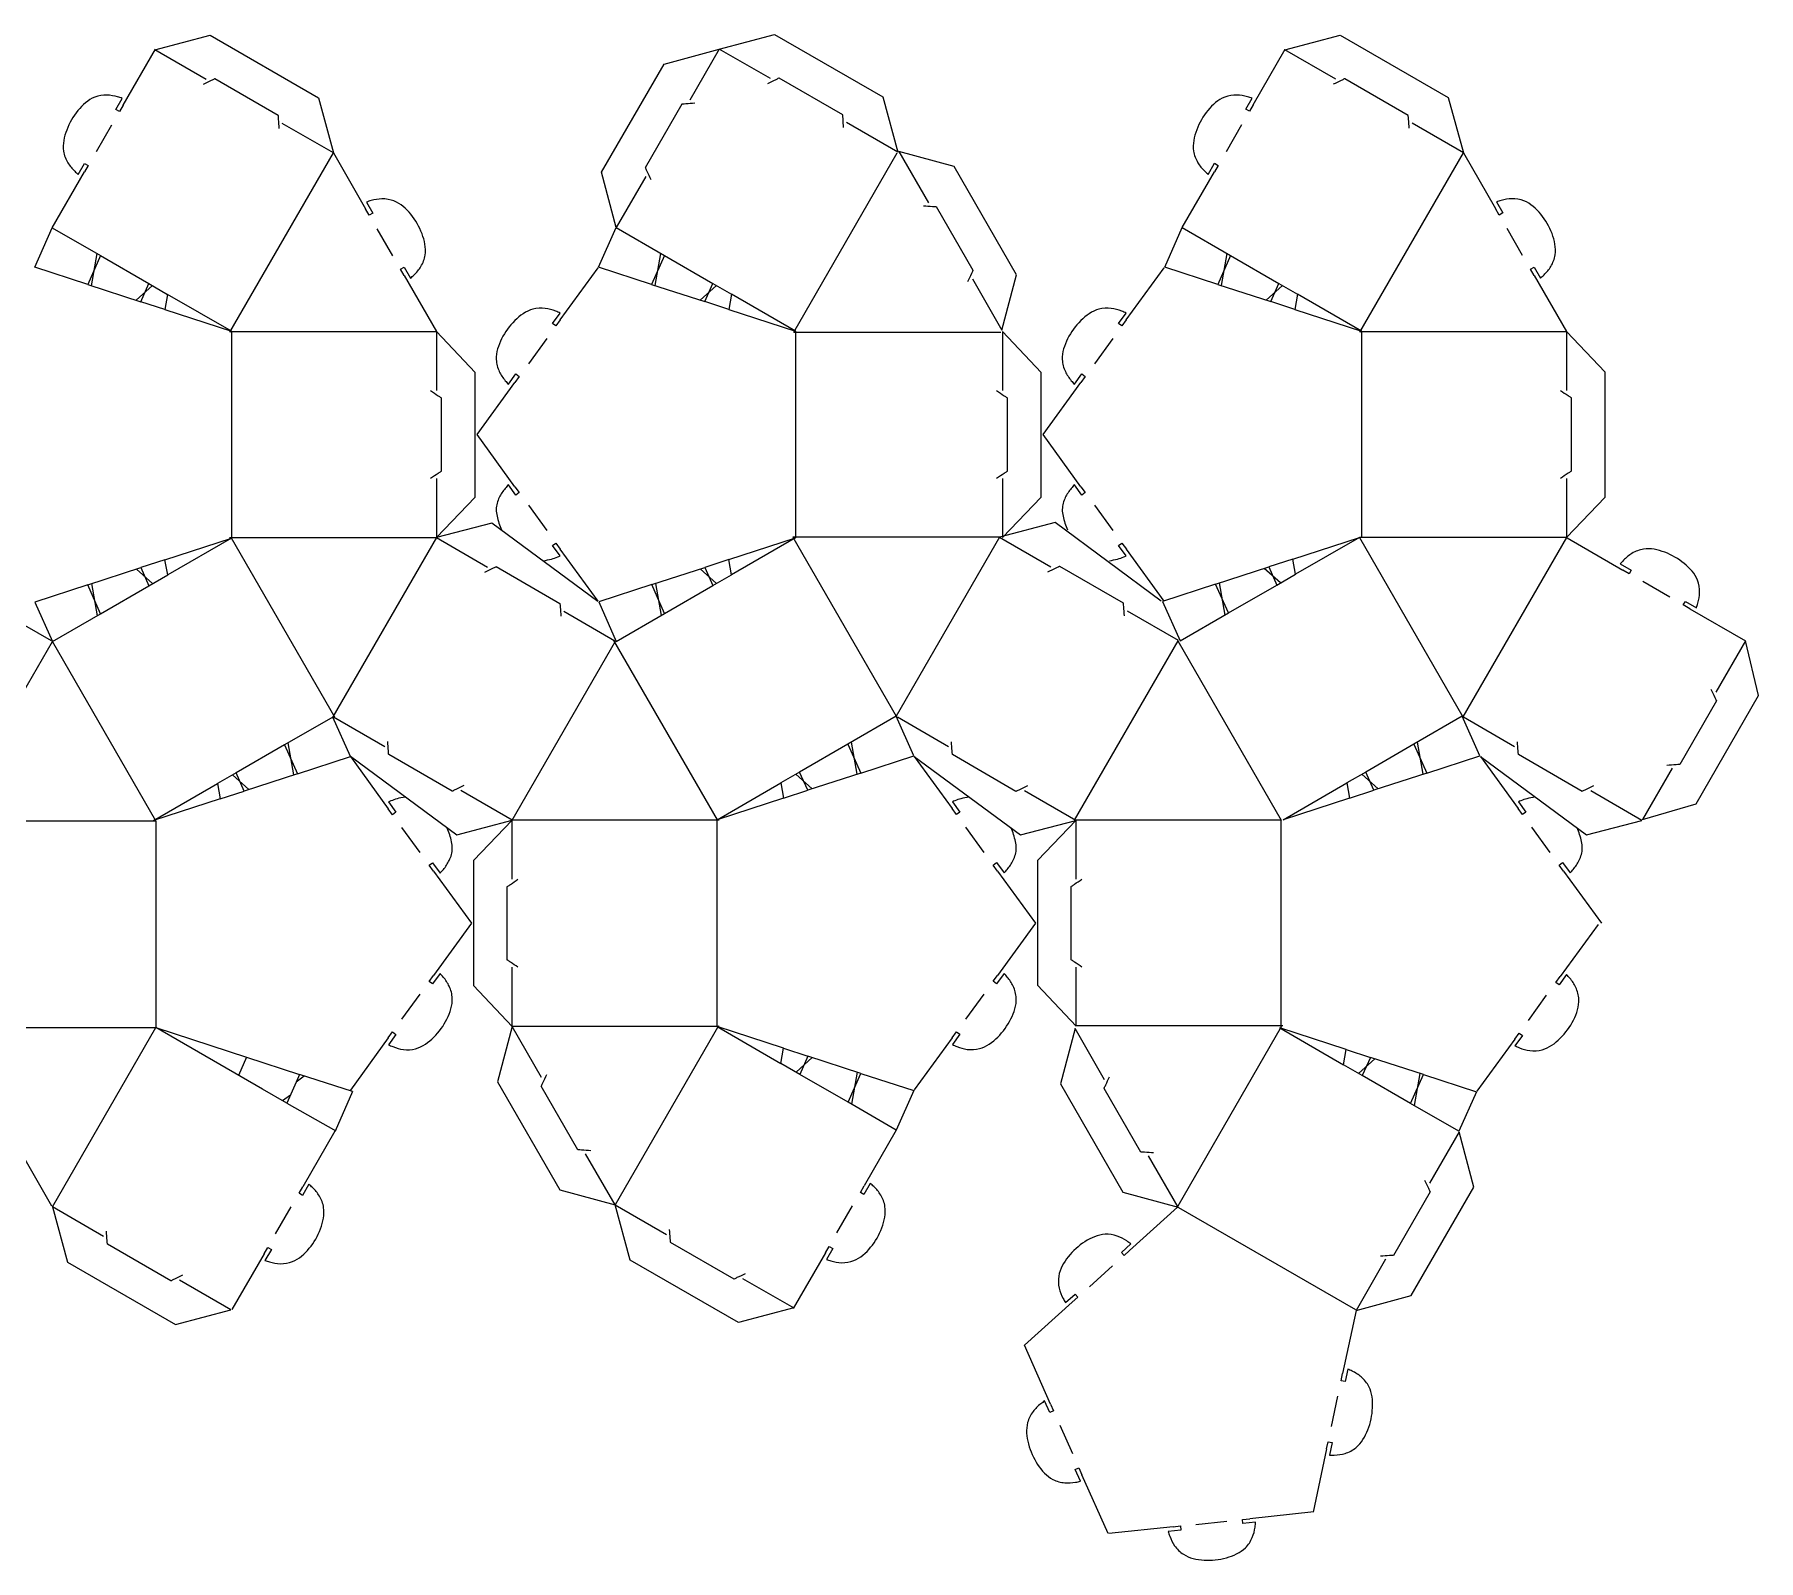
# Model space of a CAD drawing. Extents: x 0 to 369, y -59 to 229.
# Drawn here: x 157.6 to 369.3, y -58.6 to 128.7 of the extents above; entities that cross this region are included whole.
import ezdxf

# ---------------------------------------------------------------- set-up
doc = ezdxf.new("R2010")
doc.units = 0
doc.layers.get('0').update_dxf_attribs({"linetype": 'CONTINUOUS'})

msp = doc.modelspace()

# ---------------------------------------------------------------- linework, layer by layer
at = {"color": 5}
for p, q in [((172.41073, 126.841755), (179.207231, 128.63392)), ((179.207231, 128.63392), (192.480113, 120.970819)), ((241.708844, 126.939147), (248.505345, 128.731312)), ((248.505345, 128.731312), (261.778228, 121.068211)), ((311.147996, 126.858626), (317.9445, 128.650791)), ((317.9445, 128.650791), (331.217383, 120.98769)), ((168.5103, 120.067942), (172.467868, 126.922276)), ((227.26372, 111.820074), (234.926821, 125.092957)), ((234.926821, 125.092957), (241.708844, 126.939147)), ((307.247572, 120.08481), (311.205118, 126.939144)), ((187.566162, 118.77502), (179.759641, 123.282117)), ((256.864276, 118.872412), (249.057755, 123.379509)), ((326.303442, 118.791891), (318.496922, 123.298989)), ((167.619674, 119.53544), (168.402601, 120.891506)), ((192.480113, 120.970819), (194.326304, 114.188796)), ((261.778228, 121.068211), (263.624418, 114.286188)), ((306.356935, 119.552308), (307.139848, 120.908374)), ((331.217383, 120.98769), (333.063568, 114.205667)), ((168.057311, 119.282772), (167.619674, 119.53544)), ((168.510306, 120.067945), (168.057311, 119.282772)), ((237.12262, 120.179005), (232.615523, 112.372484)), ((306.794577, 119.29964), (306.356935, 119.552308)), ((307.247572, 120.084813), (306.794577, 119.29964)), ((270.546243, 112.515125), (263.76422, 114.361316)), ((163.005084, 111.542731), (163.788003, 112.898786)), ((164.22589, 112.645972), (163.772407, 111.861084)), ((163.788003, 112.898786), (164.22589, 112.645972)), ((194.326304, 114.188796), (198.283548, 107.334273)), ((278.209344, 99.242242), (270.546243, 112.515125)), ((301.742348, 111.5596), (302.525261, 112.915655)), ((302.963157, 112.66284), (302.509682, 111.877952)), ((302.525261, 112.915655), (302.963157, 112.66284)), ((333.063568, 114.205664), (337.020803, 107.351141)), ((159.814872, 105.006724), (163.772441, 111.861058)), ((229.055885, 105.023573), (227.26372, 111.820074)), ((298.552136, 105.023593), (302.50971, 111.877927)), ((198.391546, 108.157989), (199.174464, 106.801934)), ((337.12881, 108.174858), (337.911722, 106.818803)), ((198.736577, 106.549119), (198.283584, 107.33429)), ((199.174464, 106.801934), (198.736577, 106.549119)), ((268.350444, 107.601173), (272.857541, 99.794653)), ((337.473854, 106.565988), (337.02086, 107.351158)), ((337.911722, 106.818803), (337.473854, 106.565988)), ((157.655091, 100.155756), (159.814881, 105.006724)), ((159.814881, 105.006724), (165.740808, 101.585389)), ((226.896061, 100.172624), (229.055851, 105.023593)), ((229.055851, 105.023593), (234.981778, 101.602258)), ((296.392346, 100.172624), (298.552136, 105.023593)), ((298.552136, 105.023593), (304.478069, 101.602258)), ((164.613548, 97.894815), (165.308325, 101.835083)), ((233.854518, 97.911683), (234.549295, 101.851951)), ((303.350817, 97.911683), (304.045592, 101.851951)), ((165.740808, 101.585389), (164.162859, 98.041254)), ((202.568502, 99.912613), (203.006139, 100.165281)), ((203.021986, 99.127722), (202.568502, 99.912613)), ((203.006139, 100.165281), (203.789063, 98.809215)), ((222.188436, 93.693384), (226.840799, 100.096492)), ((234.981778, 101.602258), (233.403829, 98.058122)), ((291.68471, 93.693384), (296.337087, 100.096492)), ((304.478069, 101.602258), (302.900108, 98.058122)), ((341.305783, 99.929482), (341.743397, 100.182149)), ((341.759258, 99.14459), (341.305783, 99.929482)), ((341.743397, 100.182149), (342.526338, 98.826083)), ((164.162859, 98.041254), (170.676279, 95.924915)), ((172.12518, 97.89937), (170.129601, 96.102543)), ((170.676279, 95.924915), (171.671886, 98.16108)), ((171.671886, 98.16108), (173.974447, 96.831695)), ((203.021988, 99.127728), (206.979229, 92.273205)), ((233.403829, 98.058122), (239.917249, 95.941783)), ((241.36615, 97.916238), (239.370571, 96.119411)), ((239.917249, 95.941783), (240.912856, 98.177948)), ((240.912856, 98.177948), (243.215417, 96.848563)), ((276.417179, 92.445741), (278.209344, 99.242242)), ((302.900108, 98.058122), (309.413543, 95.941783)), ((310.862444, 97.916238), (308.86685, 96.119411)), ((309.413543, 95.941783), (310.409138, 98.177948)), ((310.409138, 98.177948), (312.711705, 96.848563)), ((341.759258, 99.144596), (345.716493, 92.290073)), ((173.974447, 96.831695), (173.644501, 94.960482)), ((181.811924, 92.306724), (173.974447, 96.831695)), ((243.215417, 96.848563), (242.885471, 94.977351)), ((251.052894, 92.323593), (243.215417, 96.848563)), ((312.711705, 96.848563), (312.381759, 94.977351)), ((320.549185, 92.323593), (312.711705, 96.848563)), ((173.644501, 94.960482), (181.811924, 92.306724)), ((221.247027, 93.256893), (222.167413, 94.523693)), ((221.655854, 92.959865), (221.247027, 93.256893)), ((222.188442, 93.693386), (221.655854, 92.959865)), ((242.885471, 94.977351), (251.052894, 92.323593)), ((290.743301, 93.256893), (291.663684, 94.523693)), ((291.152128, 92.959865), (290.743301, 93.256893)), ((291.68471, 93.693386), (291.152128, 92.959865)), ((312.381759, 94.977351), (320.549185, 92.323593)), ((211.719487, 87.248334), (206.979232, 92.273205)), ((281.215787, 87.248334), (276.475531, 92.273205)), ((350.456754, 87.265202), (345.716493, 92.290073)), ((211.719487, 71.922132), (211.719487, 87.248334)), ((215.822251, 85.790329), (216.742625, 87.057117)), ((216.742625, 87.057117), (217.151689, 86.759915)), ((281.215787, 71.922132), (281.215787, 87.248334)), ((285.318539, 85.790329), (286.238922, 87.057117)), ((286.238922, 87.057117), (286.647975, 86.759915)), ((350.456754, 71.939), (350.456754, 87.265202)), ((211.966316, 79.623593), (216.618679, 86.026698)), ((217.151689, 86.759915), (216.618648, 86.026727)), ((281.462599, 79.623593), (286.11497, 86.026698)), ((286.647975, 86.759915), (286.114942, 86.026727)), ((207.570951, 84.125635), (207.570951, 75.111443)), ((277.06725, 84.125635), (277.06725, 75.111443)), ((346.308228, 84.142504), (346.308228, 75.128312)), ((216.618374, 73.220264), (211.966316, 79.623593)), ((286.114659, 73.220264), (281.462607, 79.623593)), ((216.742589, 72.190051), (215.822205, 73.456851)), ((216.618374, 73.22027), (217.151416, 72.487082)), ((217.151416, 72.487082), (216.742589, 72.190051)), ((286.238894, 72.190051), (285.31851, 73.456851)), ((286.114659, 73.22027), (286.647692, 72.487082)), ((286.647692, 72.487082), (286.238894, 72.190051)), ((206.979232, 66.967281), (211.719487, 71.922132)), ((276.475531, 66.967281), (281.215787, 71.922132)), ((345.716493, 66.984149), (350.456754, 71.939)), ((213.77573, 68.759445), (206.979229, 66.967281)), ((226.814586, 59.119886), (213.77573, 68.759445)), ((282.929189, 68.819847), (276.132674, 67.027682)), ((295.968025, 59.180287), (282.929189, 68.819847)), ((173.650569, 64.256471), (181.817992, 66.910229)), ((181.817992, 66.910229), (173.980515, 62.385259)), ((221.246991, 65.990272), (221.656052, 66.287475)), ((222.167368, 64.723484), (221.246991, 65.990272)), ((221.656052, 66.287475), (222.188639, 65.553954)), ((242.891539, 64.27334), (251.058962, 66.927098)), ((251.058962, 66.927098), (243.221485, 62.402127)), ((290.743273, 65.990272), (291.152354, 66.287475)), ((291.663656, 64.723484), (290.743273, 65.990272)), ((291.152354, 66.287475), (291.684936, 65.553954)), ((312.131682, 64.338621), (320.299108, 66.992379)), ((320.299108, 66.992379), (312.461628, 62.467408)), ((345.796108, 66.940495), (352.650439, 62.982927)), ((173.980515, 62.385259), (173.650569, 64.256471)), ((226.840731, 59.150648), (222.188673, 65.553974)), ((243.221485, 62.402127), (242.891539, 64.27334)), ((296.33703, 59.150648), (291.684964, 65.553974)), ((312.461628, 62.467408), (312.131682, 64.338621)), ((352.332121, 63.750283), (353.68817, 62.967365)), ((164.168926, 61.1757), (170.682347, 63.292039)), ((172.131248, 61.317584), (170.135669, 63.114411)), ((170.682347, 63.292039), (171.677954, 61.055874)), ((171.677954, 61.055874), (173.980515, 62.385259)), ((214.33109, 63.405941), (222.137611, 58.898844)), ((233.409896, 61.192568), (239.923317, 63.308907)), ((241.372218, 61.334452), (239.376639, 63.131279)), ((239.923317, 63.308907), (240.918924, 61.072742)), ((240.918924, 61.072742), (243.221485, 62.402127)), ((283.484546, 63.466342), (291.291066, 58.959245)), ((302.650031, 61.257849), (309.163466, 63.374188)), ((303.10074, 61.404288), (303.795515, 57.46402)), ((310.612367, 61.399733), (308.616773, 63.19656)), ((309.163466, 63.374188), (310.159061, 61.138023)), ((310.159061, 61.138023), (312.461628, 62.467408)), ((353.435356, 62.529477), (352.650467, 62.98296)), ((353.68817, 62.967365), (353.435356, 62.529477)), ((165.746876, 57.631564), (164.168926, 61.1757)), ((164.619615, 61.322139), (165.314393, 57.381871)), ((234.987846, 57.648433), (233.409896, 61.192568)), ((233.860586, 61.339008), (234.555363, 57.398739)), ((304.227992, 57.713713), (302.650031, 61.257849)), ((157.661158, 59.061198), (159.820949, 54.210229)), ((159.820949, 54.210229), (165.746876, 57.631564)), ((226.902129, 59.078066), (229.061919, 54.227098)), ((229.061919, 54.227098), (234.987846, 57.648433)), ((296.142269, 59.143347), (298.302059, 54.292379)), ((298.302059, 54.292379), (304.227992, 57.713713)), ((360.07215, 58.698057), (360.324823, 59.135693)), ((360.85732, 58.245062), (360.07215, 58.698057)), ((360.324823, 59.135693), (361.680873, 58.352766)), ((360.85732, 58.245067), (367.711651, 54.287499)), ((369.304401, 47.565705), (367.711651, 54.287499)), ((364.150317, 46.935638), (359.6432, 39.129118)), ((361.641305, 34.292825), (369.304401, 47.565705)), ((194.253084, 44.941196), (188.327157, 41.519862)), ((196.412874, 40.090228), (194.253084, 44.941196)), ((263.432665, 45.030633), (257.506738, 41.609298)), ((265.592456, 40.179665), (263.432665, 45.030633)), ((332.928976, 45.030633), (327.003043, 41.609298)), ((335.088766, 40.179665), (332.928976, 45.030633)), ((188.327157, 41.519862), (189.905107, 37.975726)), ((189.454417, 37.829287), (188.75964, 41.769555)), ((208.922524, 35.834927), (201.116003, 40.342024)), ((257.506738, 41.609298), (259.084688, 38.065162)), ((258.633999, 37.918723), (257.939221, 41.858991)), ((278.137358, 35.821033), (270.330837, 40.32813)), ((327.003043, 41.609298), (328.581004, 38.065162)), ((328.130323, 37.918723), (327.43552, 41.858991)), ((347.633629, 35.821033), (339.827108, 40.32813)), ((196.412874, 40.09022), (201.064932, 33.686894)), ((196.439028, 40.120982), (209.477884, 30.481422)), ((251.57566, 38.184988), (249.2731, 36.855603)), ((252.571267, 35.948823), (251.57566, 38.184988)), ((265.653859, 40.107088), (270.305917, 33.703762)), ((265.653861, 40.107088), (278.692717, 30.467529)), ((321.071974, 38.184988), (318.769407, 36.855603)), ((322.067569, 35.948823), (321.071974, 38.184988)), ((335.15015, 40.107088), (339.802216, 33.703762)), ((335.15015, 40.107088), (348.188986, 30.467529)), ((172.256041, 32.241196), (180.093518, 36.766167)), ((182.396079, 38.095552), (180.093518, 36.766167)), ((180.093518, 36.766167), (180.423464, 34.894955)), ((181.942785, 37.833842), (183.938364, 36.037015)), ((183.391686, 35.859387), (182.396079, 38.095552)), ((189.905107, 37.975726), (183.391686, 35.859387)), ((241.435622, 32.330633), (249.2731, 36.855603)), ((249.2731, 36.855603), (249.603046, 34.984391)), ((251.122366, 37.923278), (253.117945, 36.126451)), ((259.084688, 38.065162), (252.571267, 35.948823)), ((310.931927, 32.330633), (318.769407, 36.855603)), ((318.769407, 36.855603), (319.099353, 34.984391)), ((320.618668, 37.923278), (322.614262, 36.126451)), ((328.581004, 38.065162), (322.067569, 35.948823)), ((180.423464, 34.894955), (172.256041, 32.241196)), ((201.086237, 34.517384), (202.006615, 33.250595)), ((249.603046, 34.984391), (241.435622, 32.330633)), ((270.327222, 34.534252), (271.247599, 33.267464)), ((319.099353, 34.984391), (310.931927, 32.330633)), ((339.823524, 34.534252), (340.743907, 33.267464)), ((355.058698, 32.371927), (361.641305, 34.292825)), ((201.597554, 32.953393), (201.064966, 33.686914)), ((202.006615, 33.250595), (201.597554, 32.953393)), ((209.477884, 30.481422), (216.274385, 32.273587)), ((216.27439, 32.273587), (211.534135, 27.318736)), ((270.838538, 32.970261), (270.305951, 33.703782)), ((271.247599, 33.267464), (270.838538, 32.970261)), ((278.692717, 30.467529), (285.489227, 32.259693)), ((285.51536, 32.290456), (280.775091, 27.335604)), ((340.334854, 32.970261), (339.802244, 33.703782)), ((340.743907, 33.267464), (340.334854, 32.970261)), ((348.188986, 30.467529), (354.985489, 32.259693)), ((206.10219, 26.753786), (206.511017, 27.050817)), ((206.635231, 26.020598), (206.10219, 26.753786)), ((206.511017, 27.050817), (207.4314, 25.784017)), ((206.635231, 26.020604), (211.287289, 19.617275)), ((211.534135, 27.318736), (211.534135, 11.992534)), ((275.343174, 26.770655), (275.752001, 27.067685)), ((275.876216, 26.037467), (275.343174, 26.770655)), ((275.752001, 27.067685), (276.672384, 25.800885)), ((275.876216, 26.037472), (280.528274, 19.634144)), ((280.775091, 27.335604), (280.775091, 12.009402)), ((344.839488, 26.770655), (345.248315, 27.067685)), ((345.372521, 26.037467), (344.839488, 26.770655)), ((345.248315, 27.067685), (346.168698, 25.800885)), ((345.372521, 26.037472), (350.024587, 19.634144)), ((215.682672, 15.115232), (215.682672, 24.129424)), ((284.923625, 15.132101), (284.923625, 24.146293)), ((211.287298, 19.617275), (206.634935, 13.214169)), ((280.528271, 19.634144), (275.875908, 13.231038)), ((349.60337, 19.485198), (344.950994, 13.082092)), ((206.101925, 12.480953), (206.634966, 13.214141)), ((207.431363, 13.450539), (206.510989, 12.183751)), ((275.342898, 12.497822), (275.875939, 13.23101)), ((276.672336, 13.467407), (275.751962, 12.200619)), ((344.417989, 12.348876), (344.951022, 13.082064)), ((345.747425, 13.318462), (344.827042, 12.051673)), ((206.510989, 12.183751), (206.101925, 12.480953)), ((211.534135, 11.992534), (216.27439, 6.967663)), ((275.751962, 12.200619), (275.342898, 12.497822)), ((280.775091, 12.009402), (285.51536, 6.984532)), ((344.827042, 12.051673), (344.417989, 12.348876)), ((185.63082, -0.756706), (172.520949, 6.813197)), ((172.520949, 6.813197), (183.661931, 3.193954)), ((216.27439, 6.967666), (214.482226, 0.171165)), ((249.609113, 4.280385), (241.44169, 6.934144)), ((241.44169, 6.934144), (249.279167, 2.409173)), ((285.388106, 6.697023), (283.595939, -0.099478)), ((318.684233, 4.13144), (310.516806, 6.785198)), ((310.516806, 6.785198), (318.354287, 2.260227)), ((201.065178, 5.547484), (196.412815, -0.855624)), ((201.065172, 5.547481), (201.59776, 6.281002)), ((202.006587, 5.983975), (201.086201, 4.717175)), ((201.59776, 6.281002), (202.006587, 5.983975)), ((249.279167, 2.409173), (249.609113, 4.280385)), ((270.306151, 5.564353), (265.653788, -0.838756)), ((270.306145, 5.56435), (270.838732, 6.297871)), ((271.24756, 6.000843), (270.327174, 4.734044)), ((270.838732, 6.297871), (271.24756, 6.000843)), ((339.381253, 5.415407), (334.728876, -0.987702)), ((339.381253, 5.415404), (339.913835, 6.148925)), ((340.322662, 5.851898), (339.402279, 4.585098)), ((339.913835, 6.148925), (340.322662, 5.851898)), ((183.661931, 3.193954), (182.665291, 0.955452)), ((251.581728, 1.079788), (249.279167, 2.409173)), ((251.128434, 1.341498), (253.124013, 3.138325)), ((252.577335, 3.315953), (251.581728, 1.079788)), ((259.090755, 1.199614), (252.577335, 3.315953)), ((318.354287, 2.260227), (318.684233, 4.13144)), ((320.656853, 0.930842), (318.354287, 2.260227)), ((320.203548, 1.192553), (322.199141, 2.98938)), ((321.652448, 3.167007), (320.656853, 0.930842)), ((328.165883, 1.050668), (321.652448, 3.167007)), ((189.756155, 0.13609), (188.596355, -2.468857)), ((190.175346, 1.077609), (189.756155, 0.13609)), ((189.763135, 0.142088), (190.72656, 0.893168)), ((196.689111, -1.040559), (190.175346, 1.077609)), ((214.482226, 0.171165), (222.145327, -13.101718)), ((257.512806, -2.344522), (259.090755, 1.199614)), ((258.640066, 1.346053), (257.945289, -2.594215)), ((326.587922, -2.493467), (328.165883, 1.050668)), ((327.715203, 1.197108), (327.0204, -2.74316)), ((188.596355, -2.468857), (185.63082, -0.756706)), ((188.070442, -2.147231), (189.054173, -1.422956)), ((196.689111, -1.040559), (194.52743, -5.89488)), ((224.341126, -8.187766), (219.834028, -0.381246)), ((265.598523, -0.914888), (263.438733, -5.765856)), ((283.595939, -0.099478), (291.259034, -13.372361)), ((293.454836, -8.458409), (288.947747, -0.651888)), ((334.673646, -1.063834), (332.513855, -5.914802)), ((263.438733, -5.765856), (257.512806, -2.344522)), ((332.513855, -5.914802), (326.587922, -2.493467)), ((194.517992, -5.886814), (190.560424, -12.741148)), ((263.438742, -5.765856), (259.481173, -12.62019)), ((334.331508, -12.779722), (332.53934, -5.983221)), ((159.773874, -15.102405), (155.81663, -8.247882)), ((191.32778, -12.422821), (190.544862, -13.778876)), ((259.027724, -13.405104), (259.481207, -12.620216)), ((260.24853, -12.301863), (259.465612, -13.657919)), ((190.106975, -13.526062), (190.560458, -12.741173)), ((190.544862, -13.778876), (190.106975, -13.526062)), ((222.145327, -13.101718), (228.92735, -14.947908)), ((259.465612, -13.657919), (259.027724, -13.405104)), ((291.259034, -13.372361), (298.04106, -15.218551)), ((328.978006, -13.335082), (324.470917, -21.141603)), ((326.668412, -26.052602), (334.331508, -12.779722)), ((159.820949, -15.183858), (161.667139, -21.965883)), ((230.773486, -21.729951), (228.927296, -14.947928)), ((292.088824, -20.5417), (297.970787, -15.245794)), ((174.38466, -24.27548), (166.578139, -19.768383)), ((185.822565, -20.948032), (181.864996, -27.802366)), ((185.822559, -20.948035), (186.275554, -20.162861)), ((186.71319, -20.415529), (185.930263, -21.771596)), ((186.275554, -20.162861), (186.71319, -20.415529)), ((235.687438, -19.534152), (243.493959, -24.04125)), ((254.743314, -20.827074), (250.785746, -27.681408)), ((254.743308, -20.827077), (255.196303, -20.041904)), ((255.63394, -20.294572), (254.851013, -21.650638)), ((255.196303, -20.041904), (255.63394, -20.294572)), ((291.077227, -20.772922), (292.240885, -19.725163)), ((291.415385, -21.148461), (291.077227, -20.772922)), ((292.088824, -20.5417), (291.415385, -21.148461)), ((161.667139, -21.965883), (174.940019, -29.628984)), ((244.046369, -29.393052), (230.773486, -21.729951)), ((279.164807, -32.178732), (285.046787, -26.882829)), ((284.218606, -26.948449), (285.382264, -25.900702)), ((285.720592, -26.276455), (285.046759, -26.882798)), ((285.382264, -25.900702), (285.720592, -26.276455)), ((319.886386, -27.898793), (326.668412, -26.052602)), ((174.940019, -29.628984), (181.73652, -27.83682)), ((250.84287, -27.600887), (244.046369, -29.393052)), ((319.886358, -27.898793), (318.240608, -35.640608)), ((282.383879, -39.40935), (279.16481, -32.178732)), ((318.051914, -36.527229), (318.240636, -35.640622)), ((318.872023, -35.100737), (318.54648, -36.632357)), ((318.54648, -36.632357), (318.051914, -36.527229)), ((282.291197, -40.442876), (281.654301, -39.012402)), ((282.383879, -39.409345), (282.752828, -40.237337)), ((282.752828, -40.237337), (282.291197, -40.442876)), ((316.270696, -44.909901), (316.458882, -44.023176)), ((316.458882, -44.023176), (316.953194, -44.128238)), ((316.953194, -44.128238), (316.627623, -45.659873)), ((316.270696, -44.909898), (314.624946, -52.651714)), ((285.408144, -47.443692), (285.870057, -47.238034)), ((286.045035, -48.874155), (285.408144, -47.443692)), ((285.870057, -47.238034), (286.238498, -48.066254)), ((289.45761, -55.296872), (286.238555, -48.066243)), ((314.718531, -52.641827), (306.847042, -53.468964)), ((297.422683, -54.45983), (289.551223, -55.286966)), ((298.376989, -54.867387), (296.819715, -55.031047)), ((297.422683, -54.45983), (298.324157, -54.364805)), ((298.324157, -54.364805), (298.376989, -54.867387)), ((305.945512, -53.563475), (306.847042, -53.469004)), ((305.998344, -54.066327), (305.945512, -53.563475)), ((307.555618, -53.902666), (305.998344, -54.066327))]:
    msp.add_line(p, q, dxfattribs=at)
at = {"color": 1}
for p, q in [((178.689274, 123.216619), (172.41073, 126.841755)), ((241.708844, 126.939147), (238.078538, 120.650892)), ((247.987388, 123.314011), (241.708844, 126.939147)), ((317.426538, 123.23349), (311.147996, 126.858626)), ((167.09594, 117.617423), (165.187328, 114.311235)), ((194.326304, 114.188796), (188.038049, 117.819102)), ((263.624418, 114.286188), (257.336163, 117.916494)), ((305.833187, 117.634292), (303.924603, 114.328104)), ((333.063568, 114.205667), (326.775318, 117.835974)), ((263.76422, 114.361316), (267.394526, 108.07306)), ((181.626304, 92.191753), (194.326304, 114.188796)), ((250.86728, 92.208621), (263.567285, 114.205664)), ((320.363568, 92.208621), (333.063568, 114.205664)), ((232.681021, 111.302117), (229.055885, 105.023573)), ((201.606957, 101.577857), (199.69802, 104.883856)), ((340.344224, 101.594725), (338.435273, 104.900724)), ((164.162859, 98.041254), (157.655091, 100.155756)), ((165.740808, 101.585389), (171.671886, 98.16108)), ((233.403829, 98.058122), (226.896061, 100.172624)), ((234.981778, 101.602258), (240.912856, 98.177948)), ((302.900108, 98.058122), (296.392346, 100.172624)), ((304.478069, 101.602258), (310.409138, 98.177948)), ((272.792043, 98.724285), (276.417179, 92.445741)), ((173.644501, 94.960482), (170.676279, 95.924915)), ((242.885471, 94.977351), (239.917249, 95.941783)), ((312.381759, 94.977351), (309.413543, 95.941783)), ((181.579229, 92.273205), (206.979229, 92.273205)), ((181.811924, 92.306724), (181.811924, 66.906724)), ((206.979232, 92.273205), (206.979043, 85.012262)), ((220.525676, 91.404132), (218.281927, 88.31556)), ((250.86728, 92.208621), (276.267285, 92.208621)), ((251.0529, 92.323593), (251.0529, 66.923593)), ((276.475531, 92.273205), (276.475342, 85.012262)), ((290.02197, 91.404132), (287.778218, 88.31556)), ((320.316493, 92.290073), (345.716493, 92.290073)), ((320.549185, 92.323593), (320.549185, 66.923593)), ((345.716493, 92.290073), (345.716324, 85.02913)), ((206.979043, 74.217225), (206.979229, 66.967281)), ((276.475342, 74.217225), (276.475529, 66.967281)), ((345.716324, 74.234094), (345.716493, 66.984149)), ((218.281761, 70.931467), (220.525811, 67.843115)), ((287.778049, 70.931467), (290.022111, 67.843115)), ((181.579232, 66.967281), (206.979232, 66.967281)), ((194.523247, 44.912692), (181.823247, 66.909736)), ((206.979229, 66.967281), (194.279229, 44.970237)), ((206.979229, 66.967281), (213.267296, 63.336647)), ((276.132665, 67.027682), (250.732657, 67.027682)), ((250.732657, 67.027682), (263.432665, 45.030638)), ((276.132665, 67.027682), (263.432665, 45.030638)), ((276.132674, 67.027682), (282.420737, 63.397048)), ((345.716493, 66.984149), (320.316493, 66.984149)), ((320.316493, 66.984149), (333.016493, 44.987106)), ((345.716493, 66.984149), (333.016493, 44.987106)), ((173.650569, 64.256471), (170.682347, 63.292039)), ((242.891539, 64.27334), (239.923317, 63.308907)), ((312.131682, 64.338621), (309.163466, 63.374188)), ((358.406813, 59.659427), (355.100608, 61.568039)), ((164.168926, 61.1757), (157.661158, 59.061198)), ((165.746876, 57.631564), (171.677954, 61.055874)), ((233.409896, 61.192568), (226.902129, 59.078066)), ((234.987846, 57.648433), (240.918924, 61.072742)), ((302.650031, 61.257849), (296.142269, 59.143347)), ((304.227992, 57.713713), (310.159061, 61.138023)), ((153.401248, 57.953024), (159.679979, 54.328212)), ((222.61607, 57.93913), (228.894801, 54.314319)), ((291.769518, 57.999531), (298.048257, 54.37472)), ((147.120949, 32.213186), (159.820949, 54.210229)), ((172.520949, 32.213186), (159.820949, 54.210229)), ((216.274385, 32.273587), (228.974385, 54.270631)), ((228.730358, 54.328176), (241.430358, 32.331132)), ((297.991107, 54.294202), (285.291107, 32.297158)), ((297.991107, 54.294202), (310.691107, 32.297158)), ((367.711651, 54.287499), (364.081004, 47.999433)), ((200.637544, 41.301738), (194.358813, 44.926549)), ((269.852377, 41.287844), (263.573647, 44.912655)), ((339.348657, 41.287844), (333.069918, 44.912655)), ((188.327157, 41.519862), (182.396079, 38.095552)), ((257.506738, 41.609298), (251.57566, 38.184988)), ((327.003043, 41.609298), (321.071974, 38.184988)), ((189.905107, 37.975726), (196.412874, 40.090228)), ((259.084688, 38.065162), (265.592456, 40.179665)), ((328.581004, 38.065162), (335.088766, 40.179665)), ((358.683504, 38.650658), (355.058698, 32.371927)), ((180.423464, 34.894955), (183.391686, 35.859387)), ((216.274385, 32.273587), (209.986318, 35.904221)), ((249.603046, 34.984391), (252.571267, 35.948823)), ((285.489227, 32.259693), (279.201152, 35.890327)), ((319.099353, 34.984391), (322.067569, 35.948823)), ((354.985489, 32.259693), (348.697437, 35.890327)), ((147.120949, 32.213186), (172.520949, 32.213186)), ((172.520949, 32.213186), (172.520949, 6.813186)), ((241.674368, 32.273587), (216.274382, 32.273587)), ((216.274579, 25.023643), (216.274393, 32.273587)), ((241.441704, 6.934144), (241.441704, 32.334144)), ((310.691107, 32.297158), (285.291107, 32.297158)), ((285.51553, 25.040511), (285.51536, 32.290456)), ((310.702424, 6.90017), (310.702424, 32.30017)), ((204.971845, 28.309401), (202.727794, 31.397753)), ((274.212829, 28.326269), (271.968778, 31.414621)), ((343.709131, 28.326269), (341.465098, 31.414621)), ((216.27439, 6.967663), (216.274579, 14.228606)), ((285.51536, 6.984532), (285.51553, 14.245474)), ((202.727938, 7.836735), (204.971687, 10.925308)), ((271.968911, 7.853604), (274.21266, 10.942176)), ((341.043994, 7.704658), (343.287745, 10.79323)), ((147.120949, 6.813186), (172.520949, 6.813186)), ((159.820949, -15.183858), (172.520949, 6.813186)), ((241.674396, 6.967663), (216.274385, 6.967663)), ((219.899526, 0.689122), (216.27439, 6.967666)), ((241.627321, 7.049115), (228.927321, -14.947928)), ((289.013251, 0.418479), (285.388106, 6.697023)), ((310.888041, 7.015141), (285.488041, 7.015141)), ((310.702424, 6.90017), (298.002424, -15.096874)), ((249.609113, 4.280385), (252.577335, 3.315953)), ((183.661931, 3.193954), (190.175346, 1.077609)), ((318.684233, 4.13144), (321.652448, 3.167007)), ((257.512806, -2.344522), (251.581728, 1.079788)), ((259.090755, 1.199614), (265.598523, -0.914888)), ((326.587922, -2.493467), (320.656853, 0.930842)), ((328.165883, 1.050668), (334.673646, -1.063834)), ((188.596355, -2.468857), (194.608896, -5.846126)), ((332.53934, -5.983221), (328.90872, -12.271288)), ((228.92735, -14.947908), (225.297043, -8.659653)), ((298.04106, -15.218551), (294.410751, -8.930296)), ((166.099679, -18.808669), (159.820949, -15.183858)), ((187.236924, -18.497513), (189.145537, -15.191325)), ((228.927296, -14.947928), (235.215551, -18.578235)), ((256.157674, -18.376556), (258.066286, -15.070368)), ((319.860845, -27.830354), (297.863796, -15.130354)), ((289.986438, -22.435219), (287.149568, -24.989796)), ((323.511192, -21.620062), (319.886386, -27.898793)), ((181.73652, -27.83682), (175.448454, -24.206186)), ((244.564326, -23.975751), (250.84287, -27.600887)), ((316.858594, -42.142258), (317.652118, -38.408091)), ((283.535064, -41.993967), (285.087963, -45.481395)), ((300.236551, -54.163694), (304.033146, -53.764462))]:
    msp.add_line(p, q, dxfattribs=at)
at = {"color": 5}
for points, knots in [([(179.759641, 123.282117), (179.741999, 123.273639), (179.600859, 123.205813), (179.124512, 122.9769), (178.665807, 122.756465), (178.3306, 122.595378)], [0, 0, 0, 0, 0.058722, 0.469774, 1.585487, 1.585487, 1.585487, 1.585487]), ([(249.057755, 123.379509), (249.040113, 123.371031), (248.898973, 123.303205), (248.422626, 123.074292), (247.963922, 122.853857), (247.628715, 122.69277)], [0, 0, 0, 0, 0.058722, 0.469774, 1.585487, 1.585487, 1.585487, 1.585487]), ([(318.496922, 123.298989), (318.479279, 123.29051), (318.338137, 123.222684), (317.861784, 122.993771), (317.403073, 122.773336), (317.067861, 122.612249)], [0, 0, 0, 0, 0.058722, 0.469779, 1.585505, 1.585505, 1.585505, 1.585505]), ([(168.402601, 120.891506), (168.214912, 120.95458), (167.606309, 121.159103), (166.467062, 121.365691), (164.603984, 121.071964), (162.811938, 119.428296), (161.478475, 117.118946), (160.951414, 114.744952), (161.628121, 112.984229), (162.375787, 112.09969), (162.856766, 111.674), (163.005084, 111.542731)], [0, 0, 0, 0, 0.594052, 1.926274, 3.438883, 6.074692, 8.833683, 11.469465, 12.982641, 14.315439, 14.90967, 14.90967, 14.90967, 14.90967]), ([(307.139848, 120.908374), (306.95216, 120.971448), (306.343564, 121.175972), (305.204321, 121.38256), (303.341246, 121.088833), (301.549204, 119.445161), (300.215744, 117.135815), (299.688655, 114.761817), (300.365384, 113.001098), (301.11305, 112.116559), (301.59403, 111.690868), (301.742348, 111.5596)], [0, 0, 0, 0, 0.594047, 1.926259, 3.438869, 6.074674, 8.833667, 11.469451, 12.982631, 14.31543, 14.909662, 14.909662, 14.909662, 14.909662]), ([(187.679372, 117.197861), (187.652817, 117.567812), (187.616478, 118.07406), (187.578741, 118.59978), (187.567559, 118.755549), (187.566162, 118.77502)], [0, 0, 0, 0, 1.112709, 1.522654, 1.581217, 1.581217, 1.581217, 1.581217]), ([(238.699779, 120.292216), (238.329828, 120.26566), (237.82358, 120.229321), (237.29786, 120.191584), (237.142091, 120.180403), (237.12262, 120.179005)], [0, 0, 0, 0, 1.112709, 1.522654, 1.581217, 1.581217, 1.581217, 1.581217]), ([(256.977487, 117.295253), (256.950931, 117.665204), (256.914592, 118.171452), (256.876855, 118.697172), (256.865674, 118.852941), (256.864276, 118.872412)], [0, 0, 0, 0, 1.112709, 1.522654, 1.581217, 1.581217, 1.581217, 1.581217]), ([(326.416642, 117.214732), (326.390089, 117.584683), (326.353753, 118.090931), (326.31602, 118.616651), (326.30484, 118.77242), (326.303442, 118.791891)], [0, 0, 0, 0, 1.112708, 1.522653, 1.581217, 1.581217, 1.581217, 1.581217]), ([(232.615523, 112.372484), (232.624001, 112.354842), (232.691827, 112.213702), (232.92074, 111.737355), (233.141175, 111.278651), (233.302262, 110.943444)], [0, 0, 0, 0, 0.058722, 0.469774, 1.585487, 1.585487, 1.585487, 1.585487]), ([(203.789063, 98.809215), (203.937531, 98.940221), (204.418954, 99.365024), (205.167488, 100.248347), (205.844652, 102.008683), (205.317217, 104.382475), (203.983993, 106.691964), (202.191583, 108.335409), (200.3284, 108.629725), (199.188534, 108.424497), (198.579387, 108.220802), (198.391546, 108.157989)], [0, 0, 0, 0, 0.594052, 1.926273, 3.43888, 6.074692, 8.833683, 11.469465, 12.982641, 14.315438, 14.909669, 14.909669, 14.909669, 14.909669]), ([(342.526338, 98.826083), (342.674805, 98.95709), (343.156225, 99.381893), (343.904754, 100.265216), (344.581899, 102.025553), (344.054495, 104.399344), (342.721267, 106.708834), (340.928856, 108.35228), (339.065667, 108.646593), (337.925798, 108.441366), (337.31665, 108.23767), (337.12881, 108.174858)], [0, 0, 0, 0, 0.59405, 1.926266, 3.43887, 6.074679, 8.833668, 11.469451, 12.982637, 14.315435, 14.909666, 14.909666, 14.909666, 14.909666]), ([(266.773285, 107.714384), (267.143236, 107.687828), (267.649484, 107.651489), (268.175204, 107.613752), (268.330973, 107.602571), (268.350444, 107.601173)], [0, 0, 0, 0, 1.112709, 1.522654, 1.581217, 1.581217, 1.581217, 1.581217]), ([(272.857541, 99.794653), (272.849063, 99.77701), (272.781237, 99.63587), (272.552324, 99.159523), (272.331889, 98.700819), (272.170802, 98.365612)], [0, 0, 0, 0, 0.058722, 0.469774, 1.585487, 1.585487, 1.585487, 1.585487]), ([(222.167413, 94.523693), (221.987345, 94.60604), (221.403456, 94.873059), (220.292044, 95.197599), (218.40847, 95.100225), (216.45443, 93.652883), (214.886877, 91.495569), (214.114553, 89.189672), (214.603508, 87.36786), (215.254619, 86.410015), (215.688467, 85.936382), (215.822251, 85.790329)], [0, 0, 0, 0, 0.594052, 1.926274, 3.438881, 6.074692, 8.833683, 11.469465, 12.982641, 14.315438, 14.909669, 14.909669, 14.909669, 14.909669]), ([(291.663684, 94.523693), (291.483617, 94.60604), (290.89973, 94.87306), (289.78832, 95.1976), (287.904747, 95.100227), (285.950712, 93.652879), (284.383161, 91.495569), (283.610823, 89.189672), (284.099788, 87.367858), (284.750903, 86.410015), (285.184754, 85.936382), (285.318539, 85.790329)], [0, 0, 0, 0, 0.594049, 1.926267, 3.438878, 6.074681, 8.833673, 11.469458, 12.982635, 14.315435, 14.909668, 14.909668, 14.909668, 14.909668]), ([(206.261696, 85.012262), (206.568805, 84.804288), (206.98906, 84.519692), (207.425478, 84.224149), (207.554787, 84.136581), (207.570951, 84.125635)], [0, 0, 0, 0, 1.11271, 1.522655, 1.581219, 1.581219, 1.581219, 1.581219]), ([(275.757996, 85.012262), (276.065105, 84.804288), (276.485359, 84.519692), (276.921777, 84.224149), (277.051086, 84.136581), (277.06725, 84.125635)], [0, 0, 0, 0, 1.11271, 1.522655, 1.581219, 1.581219, 1.581219, 1.581219]), ([(344.998971, 85.02913), (345.306081, 84.821156), (345.726336, 84.53656), (346.162755, 84.241018), (346.292065, 84.15345), (346.308228, 84.142504)], [0, 0, 0, 0, 1.112711, 1.522658, 1.581221, 1.581221, 1.581221, 1.581221]), ([(207.570951, 75.111443), (207.554787, 75.100404), (207.425478, 75.012086), (206.98906, 74.714013), (206.568805, 74.42698), (206.261696, 74.217225)], [0, 0, 0, 0, 0.058722, 0.469774, 1.585488, 1.585488, 1.585488, 1.585488]), ([(277.06725, 75.111443), (277.051086, 75.100404), (276.921777, 75.012086), (276.485359, 74.714013), (276.065105, 74.42698), (275.757996, 74.217225)], [0, 0, 0, 0, 0.058722, 0.469774, 1.585488, 1.585488, 1.585488, 1.585488]), ([(346.308228, 75.128312), (346.292065, 75.117272), (346.162755, 75.028954), (345.726336, 74.730882), (345.306081, 74.443849), (344.998971, 74.234094)], [0, 0, 0, 0, 0.058722, 0.469775, 1.585491, 1.585491, 1.585491, 1.585491]), ([(215.822205, 73.456851), (215.688057, 73.311039), (215.253067, 72.838228), (214.610436, 71.881683), (214.244143, 70.659437), (214.410064, 69.583407), (214.625847, 68.74477), (214.84964, 68.199671), (214.9604, 67.929887)], [0, 0, 0, 0, 0.594053, 1.926275, 3.438883, 4.269461, 5.161049, 6.034722, 6.034722, 6.034722, 6.034722]), ([(285.31851, 73.456851), (285.184361, 73.311039), (284.749367, 72.838228), (284.106734, 71.881685), (283.740418, 70.659436), (283.906368, 69.583409), (284.122138, 68.74477), (284.345929, 68.199671), (284.456688, 67.929887)], [0, 0, 0, 0, 0.594055, 1.926281, 3.438891, 4.269471, 5.161057, 6.034729, 6.034729, 6.034729, 6.034729]), ([(361.680873, 58.352766), (361.743948, 58.540456), (361.948473, 59.149058), (362.155066, 60.288303), (361.861361, 62.151389), (360.21767, 63.943424), (357.908326, 65.276893), (355.534331, 65.803953), (353.77361, 65.127247), (352.889075, 64.37958), (352.463388, 63.898601), (352.332121, 63.750283)], [0, 0, 0, 0, 0.594053, 1.926276, 3.438882, 6.074699, 8.833689, 11.469472, 12.982645, 14.315438, 14.909668, 14.909668, 14.909668, 14.909668]), ([(220.130359, 64.126562), (220.461047, 64.188078), (221.052818, 64.298163), (221.724334, 64.534124), (222.067753, 64.680907), (222.167368, 64.723484)], [0, 0, 0, 0, 1.007623, 1.803157, 2.128204, 2.128204, 2.128204, 2.128204]), ([(289.626661, 64.126562), (289.957347, 64.188078), (290.549115, 64.298163), (291.220626, 64.534124), (291.564042, 64.680907), (291.663656, 64.723484)], [0, 0, 0, 0, 1.007618, 1.803146, 2.12819, 2.12819, 2.12819, 2.12819]), ([(212.908622, 62.715405), (213.242288, 62.877383), (213.698882, 63.099036), (214.173038, 63.329215), (214.313529, 63.397416), (214.33109, 63.405941)], [0, 0, 0, 0, 1.11271, 1.522655, 1.581219, 1.581219, 1.581219, 1.581219]), ([(282.062067, 62.775806), (282.395735, 62.937784), (282.852333, 63.159437), (283.326493, 63.389616), (283.466984, 63.457817), (283.484546, 63.466342)], [0, 0, 0, 0, 1.112717, 1.522665, 1.581229, 1.581229, 1.581229, 1.581229]), ([(222.137611, 58.898844), (222.139089, 58.879326), (222.15092, 58.723182), (222.190849, 58.196197), (222.229299, 57.68873), (222.257397, 57.317888)], [0, 0, 0, 0, 0.058722, 0.469774, 1.585487, 1.585487, 1.585487, 1.585487]), ([(291.291066, 58.959245), (291.292545, 58.939727), (291.304375, 58.783583), (291.3443, 58.256598), (291.382746, 57.749131), (291.410842, 57.37829)], [0, 0, 0, 0, 0.058722, 0.469774, 1.585486, 1.585486, 1.585486, 1.585486]), ([(363.459776, 48.358106), (363.621755, 48.024441), (363.84341, 47.567846), (364.073591, 47.09369), (364.141792, 46.9532), (364.150317, 46.935638)], [0, 0, 0, 0, 1.112712, 1.522658, 1.581222, 1.581222, 1.581222, 1.581222]), ([(201.116003, 40.342024), (201.114525, 40.361542), (201.102694, 40.517686), (201.062765, 41.044671), (201.024315, 41.552138), (200.996217, 41.922979)], [0, 0, 0, 0, 0.058722, 0.469774, 1.585487, 1.585487, 1.585487, 1.585487]), ([(270.330837, 40.32813), (270.329358, 40.347648), (270.317527, 40.503792), (270.277598, 41.030777), (270.239149, 41.538244), (270.21105, 41.909086)], [0, 0, 0, 0, 0.058722, 0.469774, 1.585487, 1.585487, 1.585487, 1.585487]), ([(339.827108, 40.32813), (339.825629, 40.347648), (339.8138, 40.503792), (339.773875, 41.030777), (339.735428, 41.538244), (339.707333, 41.909086)], [0, 0, 0, 0, 0.058722, 0.469774, 1.585486, 1.585486, 1.585486, 1.585486]), ([(359.6432, 39.129118), (359.623682, 39.127639), (359.467539, 39.115808), (358.940555, 39.075879), (358.433088, 39.037429), (358.062248, 39.009331)], [0, 0, 0, 0, 0.058722, 0.469773, 1.585484, 1.585484, 1.585484, 1.585484]), ([(210.344992, 36.525462), (210.011327, 36.363485), (209.554732, 36.141832), (209.080576, 35.911653), (208.940085, 35.843452), (208.922524, 35.834927)], [0, 0, 0, 0, 1.11271, 1.522655, 1.581219, 1.581219, 1.581219, 1.581219]), ([(279.559825, 36.511569), (279.22616, 36.349591), (278.769565, 36.127938), (278.29541, 35.897759), (278.154919, 35.829558), (278.137358, 35.821033)], [0, 0, 0, 0, 1.11271, 1.522655, 1.581219, 1.581219, 1.581219, 1.581219]), ([(349.056113, 36.511569), (348.722444, 36.349591), (348.265844, 36.127938), (347.791683, 35.897759), (347.65119, 35.829558), (347.633629, 35.821033)], [0, 0, 0, 0, 1.11272, 1.52267, 1.581234, 1.581234, 1.581234, 1.581234]), ([(203.123247, 35.114306), (202.792559, 35.05279), (202.200788, 34.942705), (201.529272, 34.706743), (201.185853, 34.559961), (201.086237, 34.517384)], [0, 0, 0, 0, 1.007623, 1.803157, 2.128204, 2.128204, 2.128204, 2.128204]), ([(272.364231, 35.131175), (272.033543, 35.069658), (271.441772, 34.959573), (270.770256, 34.723612), (270.426837, 34.576829), (270.327222, 34.534252)], [0, 0, 0, 0, 1.007623, 1.803157, 2.128204, 2.128204, 2.128204, 2.128204]), ([(341.860547, 35.131175), (341.529854, 35.069658), (340.938077, 34.959575), (340.266557, 34.723613), (339.923139, 34.576829), (339.823524, 34.534252)], [0, 0, 0, 0, 1.007638, 1.803173, 2.128217, 2.128217, 2.128217, 2.128217]), ([(207.4314, 25.784017), (207.565549, 25.929829), (208.000539, 26.40264), (208.64317, 27.359185), (209.009462, 28.581431), (208.843542, 29.657461), (208.627758, 30.496098), (208.403966, 31.041197), (208.293205, 31.310981)], [0, 0, 0, 0, 0.594053, 1.926275, 3.438883, 4.269461, 5.161049, 6.034722, 6.034722, 6.034722, 6.034722]), ([(276.672384, 25.800885), (276.806533, 25.946698), (277.241523, 26.419508), (277.884154, 27.376053), (278.250446, 28.598299), (278.084526, 29.674329), (277.868742, 30.512966), (277.64495, 31.058066), (277.534189, 31.327849)], [0, 0, 0, 0, 0.594053, 1.926275, 3.438883, 4.269461, 5.161049, 6.034722, 6.034722, 6.034722, 6.034722]), ([(346.168698, 25.800885), (346.302845, 25.946698), (346.737832, 26.419509), (347.380453, 27.376055), (347.746761, 28.5983), (347.580813, 29.674327), (347.365042, 30.512967), (347.141251, 31.058066), (347.030492, 31.327849)], [0, 0, 0, 0, 0.59405, 1.926269, 3.438877, 4.269457, 5.161043, 6.034715, 6.034715, 6.034715, 6.034715]), ([(215.682672, 24.129424), (215.698836, 24.140464), (215.828145, 24.228782), (216.264563, 24.526855), (216.684817, 24.813888), (216.991926, 25.023643)], [0, 0, 0, 0, 0.058722, 0.469774, 1.585488, 1.585488, 1.585488, 1.585488]), ([(284.923625, 24.146293), (284.939789, 24.157332), (285.069098, 24.24565), (285.505517, 24.543723), (285.925773, 24.830756), (286.232882, 25.040511)], [0, 0, 0, 0, 0.058722, 0.469775, 1.585491, 1.585491, 1.585491, 1.585491]), ([(216.991926, 14.228606), (216.684817, 14.43658), (216.264563, 14.721176), (215.828145, 15.016718), (215.698836, 15.104286), (215.682672, 15.115232)], [0, 0, 0, 0, 1.11271, 1.522655, 1.581219, 1.581219, 1.581219, 1.581219]), ([(286.232882, 14.245474), (285.925773, 14.453448), (285.505517, 14.738045), (285.069098, 15.033587), (284.939789, 15.121155), (284.923625, 15.132101)], [0, 0, 0, 0, 1.112711, 1.522658, 1.581221, 1.581221, 1.581221, 1.581221]), ([(201.086201, 4.717175), (201.266269, 4.634828), (201.850158, 4.367808), (202.96157, 4.043268), (204.845144, 4.140643), (206.799184, 5.587985), (208.366737, 7.745299), (209.139061, 10.051196), (208.650106, 11.873008), (207.998995, 12.830853), (207.565147, 13.304486), (207.431363, 13.450539)], [0, 0, 0, 0, 0.594052, 1.926274, 3.438881, 6.074692, 8.833683, 11.469465, 12.982641, 14.315438, 14.909669, 14.909669, 14.909669, 14.909669]), ([(270.327174, 4.734044), (270.507242, 4.651696), (271.091131, 4.384677), (272.202543, 4.060137), (274.086117, 4.157511), (276.040157, 5.604853), (277.60771, 7.762167), (278.380034, 10.068064), (277.891079, 11.889876), (277.239968, 12.847721), (276.80612, 13.321355), (276.672336, 13.467407)], [0, 0, 0, 0, 0.594052, 1.926274, 3.438881, 6.074692, 8.833683, 11.469465, 12.982641, 14.315438, 14.909669, 14.909669, 14.909669, 14.909669]), ([(339.402279, 4.585098), (339.582346, 4.502751), (340.166233, 4.235731), (341.277644, 3.911191), (343.161216, 4.008564), (345.115252, 5.455912), (346.682802, 7.613222), (347.45514, 9.919119), (346.966176, 11.740932), (346.31506, 12.698776), (345.88121, 13.172409), (345.747425, 13.318462)], [0, 0, 0, 0, 0.594049, 1.926267, 3.438878, 6.074681, 8.833673, 11.469458, 12.982635, 14.315435, 14.909668, 14.909668, 14.909668, 14.909668]), ([(219.834028, -0.381246), (219.842506, -0.363603), (219.910333, -0.222463), (220.139246, 0.253884), (220.359681, 0.712588), (220.520768, 1.047795)], [0, 0, 0, 0, 0.058722, 0.469774, 1.585487, 1.585487, 1.585487, 1.585487]), ([(288.947747, -0.651888), (288.956225, -0.634246), (289.024051, -0.493106), (289.252961, -0.016759), (289.473393, 0.441945), (289.634478, 0.777153)], [0, 0, 0, 0, 0.058722, 0.469773, 1.585483, 1.585483, 1.585483, 1.585483]), ([(225.918285, -8.300977), (225.548334, -8.274421), (225.042085, -8.238082), (224.516365, -8.200345), (224.360597, -8.189164), (224.341126, -8.187766)], [0, 0, 0, 0, 1.112709, 1.522654, 1.581217, 1.581217, 1.581217, 1.581217]), ([(295.032007, -8.571619), (294.662053, -8.545064), (294.155801, -8.508725), (293.630077, -8.470988), (293.474307, -8.459807), (293.454836, -8.458409)], [0, 0, 0, 0, 1.112716, 1.522665, 1.581229, 1.581229, 1.581229, 1.581229]), ([(185.930263, -21.771596), (186.117953, -21.83467), (186.726555, -22.039193), (187.865803, -22.245781), (189.728881, -21.952054), (191.520926, -20.308386), (192.854389, -17.999036), (193.38145, -15.625041), (192.704743, -13.864318), (191.957078, -12.97978), (191.476098, -12.55409), (191.32778, -12.422821)], [0, 0, 0, 0, 0.594052, 1.926274, 3.438883, 6.074692, 8.833683, 11.469465, 12.982641, 14.315439, 14.90967, 14.90967, 14.90967, 14.90967]), ([(254.851013, -21.650638), (255.038702, -21.713712), (255.647305, -21.918236), (256.786552, -22.124824), (258.64963, -21.831096), (260.441676, -20.187428), (261.775139, -17.878078), (262.3022, -15.504084), (261.625493, -13.743361), (260.877827, -12.858822), (260.396848, -12.433132), (260.24853, -12.301863)], [0, 0, 0, 0, 0.594052, 1.926274, 3.438883, 6.074692, 8.833683, 11.469465, 12.982641, 14.315439, 14.90967, 14.90967, 14.90967, 14.90967]), ([(328.287465, -11.912614), (328.449443, -12.246279), (328.671099, -12.702874), (328.901279, -13.17703), (328.969481, -13.317521), (328.978006, -13.335082)], [0, 0, 0, 0, 1.112712, 1.522658, 1.581222, 1.581222, 1.581222, 1.581222]), ([(166.578139, -19.768383), (166.57666, -19.748865), (166.564829, -19.592721), (166.5249, -19.065736), (166.486451, -18.558269), (166.458352, -18.187427)], [0, 0, 0, 0, 0.058722, 0.469774, 1.585487, 1.585487, 1.585487, 1.585487]), ([(235.574228, -17.956993), (235.600783, -18.326944), (235.637122, -18.833192), (235.674859, -19.358912), (235.686041, -19.514681), (235.687438, -19.534152)], [0, 0, 0, 0, 1.112709, 1.522654, 1.581217, 1.581217, 1.581217, 1.581217]), ([(292.240885, -19.725163), (292.081873, -19.607177), (291.566259, -19.224595), (290.546613, -18.676072), (288.683956, -18.379702), (286.471698, -19.389147), (284.489864, -21.173406), (283.255006, -23.268341), (283.354487, -25.152), (283.79222, -26.224287), (284.118112, -26.777773), (284.218606, -26.948449)], [0, 0, 0, 0, 0.594053, 1.926273, 3.438873, 6.074688, 8.83368, 11.46946, 12.982636, 14.315431, 14.909661, 14.909661, 14.909661, 14.909661]), ([(324.470917, -21.141603), (324.451399, -21.143081), (324.295256, -21.154912), (323.768272, -21.194841), (323.260805, -21.233291), (322.889965, -21.261389)], [0, 0, 0, 0, 0.058722, 0.469773, 1.585484, 1.585484, 1.585484, 1.585484]), ([(175.807127, -23.584944), (175.473462, -23.746922), (175.016867, -23.968575), (174.542712, -24.198754), (174.402221, -24.266955), (174.38466, -24.27548)], [0, 0, 0, 0, 1.11271, 1.522655, 1.581219, 1.581219, 1.581219, 1.581219]), ([(243.493959, -24.04125), (243.511601, -24.032771), (243.652741, -23.964945), (244.129088, -23.736032), (244.587792, -23.515597), (244.923, -23.35451)], [0, 0, 0, 0, 0.058722, 0.469774, 1.585487, 1.585487, 1.585487, 1.585487]), ([(316.627623, -45.659873), (316.825617, -45.66186), (317.467633, -45.668305), (318.614963, -45.512733), (320.296096, -44.657668), (321.492501, -42.540663), (322.047064, -39.932283), (321.814735, -37.511605), (320.627045, -36.046176), (319.642632, -35.435972), (319.053647, -35.179748), (318.872023, -35.100737)], [0, 0, 0, 0, 0.594052, 1.926275, 3.43889, 6.074696, 8.833685, 11.469467, 12.982647, 14.315447, 14.909679, 14.909679, 14.909679, 14.909679]), ([(281.654301, -39.012402), (281.492952, -39.127172), (280.969762, -39.499325), (280.132997, -40.299566), (279.275538, -41.979476), (279.551953, -44.395395), (280.63647, -46.831595), (282.247278, -48.653386), (284.069486, -49.140852), (285.224555, -49.055895), (285.851657, -48.916989), (286.045035, -48.874155)], [0, 0, 0, 0, 0.594052, 1.926273, 3.438879, 6.07469, 8.833682, 11.469472, 12.982635, 14.31543, 14.909662, 14.909662, 14.909662, 14.909662]), ([(296.819715, -55.031047), (296.879008, -55.219966), (297.071269, -55.832552), (297.573761, -56.875653), (298.906496, -58.210249), (301.28958, -58.693944), (303.941684, -58.415337), (306.172084, -57.446336), (307.198785, -55.863943), (307.474923, -54.739149), (307.536599, -54.099816), (307.555618, -53.902666)], [0, 0, 0, 0, 0.594054, 1.926273, 3.43887, 6.074695, 8.833685, 11.469471, 12.98265, 14.315446, 14.909676, 14.909676, 14.909676, 14.909676])]:
    msp.add_open_spline(points, degree=3, knots=knots, dxfattribs=at)

doc.saveas('drawing.dxf')
